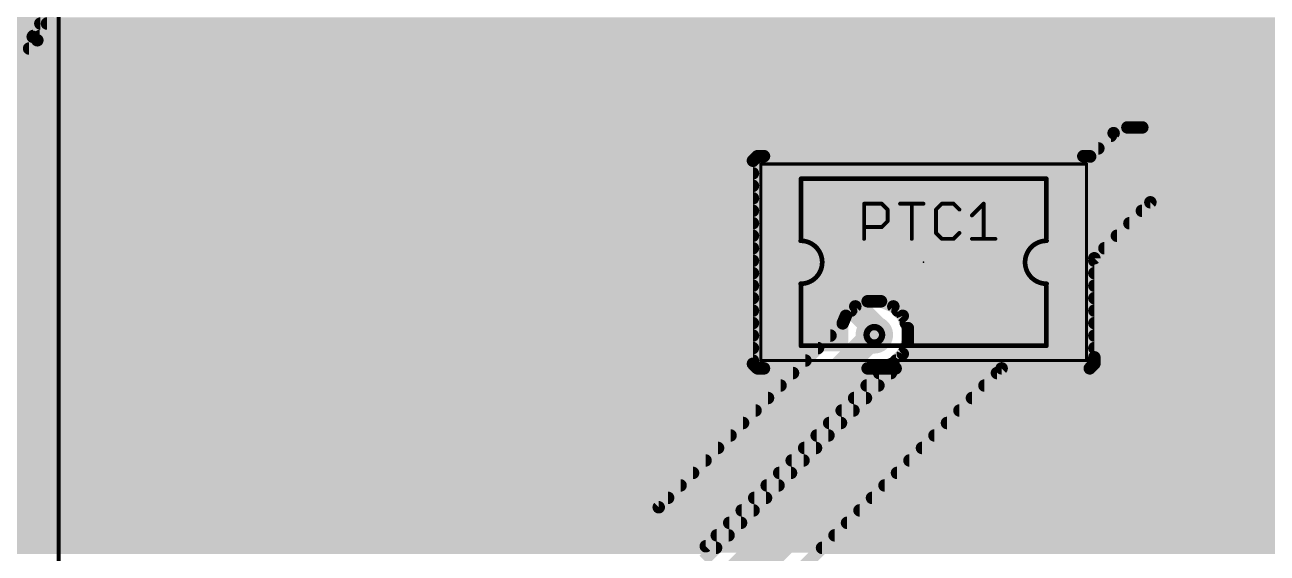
# Model space of a CAD drawing. Extents: x 0 to 10.8, y 0 to 6.1.
# Drawn here: x 6.367 to 7.958, y 2.825 to 3.502 of the extents above; entities that cross this region are included whole.
import ezdxf

# ---------------------------------------------------------------- set-up
doc = ezdxf.new("R2010")
doc.units = 0
for name, color, linetype in [('1', 22, 'CONTINUOUS'), ('116', 253, 'CONTINUOUS'), ('16', 175, 'CONTINUOUS'), ('18', 82, 'CONTINUOUS'), ('21', 253, 'CONTINUOUS'), ('23', 7, 'CONTINUOUS'), ('25', 253, 'CONTINUOUS'), ('29', 253, 'CONTINUOUS'), ('30', 253, 'CONTINUOUS'), ('31', 253, 'CONTINUOUS'), ('41', 22, 'CONTINUOUS'), ('44', 253, 'CONTINUOUS'), ('51', 253, 'CONTINUOUS')]:
    doc.layers.add(name, color=color, linetype=linetype)

# ---------------------------------------------------------------- blocks, each defined once
blk = doc.blocks.new('RECT')
blk.add_solid([(-0.5, -0.5), (0.5, -0.5), (-0.5, 0.5), (0.5, 0.5)])
blk = doc.blocks.new('PIE')
at = {"const_width": 0.5}
blk.add_lwpolyline([(0, -0.25, 1), (0, 0.25, 1), (0, -0.25)], format="xyb", dxfattribs=at)
blk = doc.blocks.new('ROUNDV')
at = {"const_width": 0.5}
blk.add_lwpolyline([(0, -0.25, 1), (0, 0.25, 1), (0, -0.25)], format="xyb", dxfattribs=at)

msp = doc.modelspace()

# ---------------------------------------------------------------- linework, layer by layer
at = {"layer": '1'}
for points, const_width in [([(6.382902, 3.482559), (6.401079, 3.514035)], 0.016), ([(6.39528, 3.504), (8.184047, 3.504)], 0.016), ([(6.357201, 3.456858), (6.382902, 3.482559)], 0.016), ([(6.386043, 3.488), (8.184047, 3.488)], 0.016), ([(6.372343, 3.472), (8.184047, 3.472)], 0.016), ([(6.355713, 3.456), (8.184047, 3.456)], 0.016), ([(6.328008, 3.44), (8.184047, 3.44)], 0.016), ([(5.823693, 3.424), (8.184047, 3.424)], 0.016), ([(5.807693, 3.408), (8.184047, 3.408)], 0.016), ([(5.791693, 3.392), (8.184047, 3.392)], 0.016), ([(5.775693, 3.376), (8.184047, 3.376)], 0.016), ([(7.77915, 3.370854), (7.761508, 3.363547)], 0.016), ([(7.798248, 3.370854), (7.77915, 3.370854)], 0.016), ([(8.184047, 3.370854), (7.798248, 3.370854)], 0.016), ([(5.759693, 3.36), (7.757965, 3.36)], 0.016), ([(7.761508, 3.363547), (7.731469, 3.333504)], 0.016), ([(5.743693, 3.344), (7.741965, 3.344)], 0.016), ([(7.305374, 3.333988), (7.29952, 3.328134)], 0.016), ([(7.313661, 3.333988), (7.305374, 3.333988)], 0.016), ([(7.722697, 3.333988), (7.313661, 3.333988)], 0.016), ([(7.66385, 3.198008), (7.788701, 3.322858)], 0.05), ([(7.730984, 3.333988), (7.722697, 3.333988)], 0.016), ([(7.731469, 3.333504), (7.730984, 3.333988)], 0.016), ([(7.788701, 3.322858), (8.560047, 3.322858)], 0.05), ([(5.727693, 3.328), (7.29952, 3.328)], 0.016), ([(7.29952, 3.328134), (7.29952, 3.067878)], 0.016), ([(5.711693, 3.312), (7.29952, 3.312)], 0.016), ([(5.695693, 3.296), (7.29952, 3.296)], 0.016), ([(5.679693, 3.28), (7.29952, 3.28)], 0.016), ([(7.736839, 3.203118), (7.808583, 3.274858)], 0.016), ([(7.808583, 3.274858), (8.184047, 3.274858)], 0.016), ([(5.663693, 3.264), (7.29952, 3.264)], 0.016), ([(7.79772, 3.264), (8.184047, 3.264)], 0.016), ([(5.647693, 3.248), (7.29952, 3.248)], 0.016), ([(7.78172, 3.248), (8.184047, 3.248)], 0.016), ([(5.631693, 3.232), (7.29952, 3.232)], 0.016), ([(7.76572, 3.232), (8.184047, 3.232)], 0.016), ([(5.615693, 3.216), (7.29952, 3.216)], 0.016), ([(7.66385, 3.175673), (7.66385, 3.198008)], 0.05), ([(7.74972, 3.216), (8.184047, 3.216)], 0.016), ([(5.599693, 3.2), (7.29952, 3.2)], 0.016), ([(7.263764, 2.775587), (7.66385, 3.175673)], 0.05), ([(7.372512, 3.198008), (7.375, 3.195)], 0.032), ([(7.375, 3.195), (7.455, 3.115)], 0.032), ([(7.736839, 3.076165), (7.736839, 3.203118)], 0.016), ([(7.736839, 3.2), (8.184047, 3.2)], 0.016), ([(5.583693, 3.184), (7.29952, 3.184)], 0.016), ([(7.736839, 3.184), (8.184047, 3.184)], 0.016), ([(5.567693, 3.168), (7.29952, 3.168)], 0.016), ([(7.736839, 3.168), (8.184047, 3.168)], 0.016), ([(5.551693, 3.152), (7.29952, 3.152)], 0.016), ([(7.736839, 3.152), (8.184047, 3.152)], 0.016), ([(5.535693, 3.136), (7.29952, 3.136)], 0.016), ([(7.736839, 3.136), (8.184047, 3.136)], 0.016), ([(5.519693, 3.12), (7.29952, 3.12)], 0.016), ([(7.455, 3.115), (7.455, 3.105)], 0.032), ([(7.736839, 3.12), (8.184047, 3.12)], 0.016), ([(5.503693, 3.104), (7.29952, 3.104)], 0.016), ([(7.736839, 3.104), (9.310677, 3.104)], 0.016), ([(5.487693, 3.088), (7.29952, 3.088)], 0.016), ([(7.736839, 3.088), (9.310677, 3.088)], 0.016), ([(5.471693, 3.072), (7.29952, 3.072)], 0.016), ([(7.29952, 3.067878), (7.305374, 3.062024)], 0.016), ([(7.730984, 3.062024), (7.736839, 3.067878)], 0.016), ([(7.736839, 3.067878), (7.736839, 3.076165)], 0.016), ([(7.736839, 3.072), (9.312142, 3.072)], 0.016), ([(5.455693, 3.056), (7.476299, 3.056)], 0.016), ([(7.482323, 3.062024), (7.236571, 2.816276)], 0.016), ([(7.305374, 3.062024), (7.313661, 3.062024)], 0.016), ([(7.31176, 2.755701), (7.618079, 3.062024)], 0.016), ([(7.313661, 3.062024), (7.44639, 3.062024)], 0.016), ([(7.44639, 3.062024), (7.446445, 3.062)], 0.016), ([(7.446445, 3.062), (7.463551, 3.062)], 0.016), ([(7.463551, 3.062), (7.463606, 3.062024)], 0.016), ([(7.463606, 3.062024), (7.482323, 3.062024)], 0.016), ([(7.612055, 3.056), (9.318768, 3.056)], 0.016), ([(7.618079, 3.062024), (7.730984, 3.062024)], 0.016), ([(5.439693, 3.04), (7.460299, 3.04)], 0.016), ([(7.596055, 3.04), (9.329142, 3.04)], 0.016), ([(5.423693, 3.024), (7.444299, 3.024)], 0.016), ([(7.580055, 3.024), (9.345256, 3.024)], 0.016), ([(5.407693, 3.008), (7.428299, 3.008)], 0.016), ([(7.564055, 3.008), (8.394122, 3.008)], 0.016), ([(5.391693, 2.992), (7.412299, 2.992)], 0.016), ([(7.548055, 2.992), (8.367059, 2.992)], 0.016), ([(5.389409, 2.976), (7.396299, 2.976)], 0.016), ([(7.532055, 2.976), (8.351059, 2.976)], 0.016), ([(5.390996, 2.96), (7.380299, 2.96)], 0.016), ([(7.516055, 2.96), (8.337157, 2.96)], 0.016), ([(5.384909, 2.944), (7.364299, 2.944)], 0.016), ([(7.500055, 2.944), (8.327917, 2.944)], 0.016), ([(5.310996, 2.928), (7.348299, 2.928)], 0.016), ([(7.484055, 2.928), (8.319531, 2.928)], 0.016), ([(5.310996, 2.912), (7.332299, 2.912)], 0.016), ([(7.468055, 2.912), (8.315244, 2.912)], 0.016), ([(5.310996, 2.896), (7.316299, 2.896)], 0.016), ([(7.452055, 2.896), (8.310957, 2.896)], 0.016), ([(6.270803, 2.88), (7.300299, 2.88)], 0.016), ([(7.436055, 2.88), (8.310047, 2.88)], 0.016), ([(6.28074, 2.864), (7.284299, 2.864)], 0.016), ([(7.420055, 2.864), (8.310047, 2.864)], 0.016), ([(6.282996, 2.848), (7.268299, 2.848)], 0.016), ([(7.404055, 2.848), (8.311413, 2.848)], 0.016), ([(6.279083, 2.832), (7.252299, 2.832)], 0.016), ([(7.388055, 2.832), (8.315701, 2.832)], 0.016)]:
    msp.add_lwpolyline(points, dxfattribs=dict(at, const_width=const_width))
for points, const_width in [([(6.39528, 3.508, 1), (6.39528, 3.5)], 0.008), ([(6.379438, 3.484559, 1), (6.386365, 3.480559)], 0.008), ([(6.38573, 3.479731, 1), (6.380073, 3.485387)], 0.008), ([(6.386043, 3.492, 1), (6.386043, 3.484)], 0.008), ([(6.372343, 3.476, 1), (6.372343, 3.468)], 0.008), ([(7.77915, 3.374854, 1), (7.77915, 3.366854)], 0.008), ([(7.78068, 3.367159, 1), (7.777619, 3.37455)], 0.008), ([(7.798248, 3.374854, 1), (7.798248, 3.366854)], 0.008), ([(7.798248, 3.366854, 1), (7.798248, 3.374854)], 0.008), ([(7.759977, 3.367243, 1), (7.763039, 3.359852)], 0.008), ([(7.757965, 3.356, 1), (7.757965, 3.364)], 0.008), ([(7.764336, 3.360719, 1), (7.758679, 3.366375)], 0.008), ([(7.305374, 3.337988, 1), (7.305374, 3.329988)], 0.008), ([(7.308202, 3.33116, 1), (7.302546, 3.336817)], 0.008), ([(7.313661, 3.337988, 1), (7.313661, 3.329988)], 0.008), ([(7.313661, 3.329988, 1), (7.313661, 3.337988)], 0.008), ([(7.722697, 3.337988, 1), (7.722697, 3.329988)], 0.008), ([(7.722697, 3.329988, 1), (7.722697, 3.337988)], 0.008), ([(7.733813, 3.336817, 1), (7.728156, 3.33116)], 0.008), ([(7.730984, 3.329988, 1), (7.730984, 3.337988)], 0.008), ([(7.741965, 3.34, 1), (7.741965, 3.348)], 0.008), ([(7.788701, 3.335358, 1), (7.788701, 3.310358)], 0.025), ([(7.79754, 3.314019, 1), (7.779862, 3.331697)], 0.025), ([(7.296691, 3.330962, 1), (7.302348, 3.325305)], 0.008), ([(7.30352, 3.328134, 1), (7.29552, 3.328134)], 0.008), ([(7.29952, 3.324, 1), (7.29952, 3.332)], 0.008), ([(7.72864, 3.336332, 1), (7.734297, 3.330676)], 0.008), ([(7.72864, 3.330676, 1), (7.734297, 3.336332)], 0.008), ([(7.29952, 3.308, 1), (7.29952, 3.316)], 0.008), ([(7.29952, 3.292, 1), (7.29952, 3.3)], 0.008), ([(7.29952, 3.276, 1), (7.29952, 3.284)], 0.008), ([(7.808583, 3.278858, 1), (7.808583, 3.270858)], 0.008), ([(7.811411, 3.27203, 1), (7.805754, 3.277687)], 0.008), ([(7.29952, 3.26, 1), (7.29952, 3.268)], 0.008), ([(7.79772, 3.268, 1), (7.79772, 3.26)], 0.008), ([(7.29952, 3.244, 1), (7.29952, 3.252)], 0.008), ([(7.78172, 3.252, 1), (7.78172, 3.244)], 0.008), ([(7.29952, 3.228, 1), (7.29952, 3.236)], 0.008), ([(7.76572, 3.236, 1), (7.76572, 3.228)], 0.008), ([(7.29952, 3.212, 1), (7.29952, 3.22)], 0.008), ([(7.67635, 3.198008, 1), (7.65135, 3.198008)], 0.025), ([(7.655012, 3.206847, 1), (7.672689, 3.189169)], 0.025), ([(7.74972, 3.22, 1), (7.74972, 3.212)], 0.008), ([(7.29952, 3.196, 1), (7.29952, 3.204)], 0.008), ([(7.378676, 3.203107, 1), (7.366348, 3.192909)], 0.016), ([(7.380657, 3.200657, 1), (7.369343, 3.189343)], 0.016), ([(7.368836, 3.189901, 1), (7.381164, 3.200099)], 0.016), ([(7.672689, 3.166834, 1), (7.655012, 3.184512)], 0.025), ([(7.73401, 3.205947, 1), (7.739667, 3.20029)], 0.008), ([(7.740839, 3.203118, 1), (7.732839, 3.203118)], 0.008), ([(7.736839, 3.204, 1), (7.736839, 3.196)], 0.008), ([(7.29952, 3.18, 1), (7.29952, 3.188)], 0.008), ([(7.65135, 3.175673, 1), (7.67635, 3.175673)], 0.025), ([(7.736839, 3.188, 1), (7.736839, 3.18)], 0.008), ([(7.29952, 3.164, 1), (7.29952, 3.172)], 0.008), ([(7.736839, 3.172, 1), (7.736839, 3.164)], 0.008), ([(7.29952, 3.148, 1), (7.29952, 3.156)], 0.008), ([(7.736839, 3.156, 1), (7.736839, 3.148)], 0.008), ([(7.29952, 3.132, 1), (7.29952, 3.14)], 0.008), ([(7.736839, 3.14, 1), (7.736839, 3.132)], 0.008), ([(7.29952, 3.116, 1), (7.29952, 3.124)], 0.008), ([(7.463, 3.115, 1), (7.447, 3.115)], 0.016), ([(7.449343, 3.109343, 1), (7.460657, 3.120657)], 0.016), ([(7.736839, 3.124, 1), (7.736839, 3.116)], 0.008), ([(7.29952, 3.1, 1), (7.29952, 3.108)], 0.008), ([(7.447, 3.105, 1), (7.463, 3.105)], 0.016), ([(7.736839, 3.108, 1), (7.736839, 3.1)], 0.008), ([(7.29952, 3.084, 1), (7.29952, 3.092)], 0.008), ([(7.736839, 3.092, 1), (7.736839, 3.084)], 0.008), ([(7.302348, 3.070706, 1), (7.296691, 3.06505)], 0.008), ([(7.29552, 3.067878, 1), (7.30352, 3.067878)], 0.008), ([(7.29952, 3.068, 1), (7.29952, 3.076)], 0.008), ([(7.740839, 3.076165, 1), (7.732839, 3.076165)], 0.008), ([(7.732839, 3.076165, 1), (7.740839, 3.076165)], 0.008), ([(7.736839, 3.076, 1), (7.736839, 3.068)], 0.008), ([(7.732839, 3.067878, 1), (7.740839, 3.067878)], 0.008), ([(7.739667, 3.06505, 1), (7.73401, 3.070706)], 0.008), ([(7.305374, 3.066024, 1), (7.305374, 3.058024)], 0.008), ([(7.302546, 3.059195, 1), (7.308202, 3.064852)], 0.008), ([(7.313661, 3.066024, 1), (7.313661, 3.058024)], 0.008), ([(7.313661, 3.058024, 1), (7.313661, 3.066024)], 0.008), ([(7.447965, 3.0657, 1), (7.444814, 3.058347)], 0.008), ([(7.446445, 3.066, 1), (7.446445, 3.058)], 0.008), ([(7.444869, 3.058323, 1), (7.448021, 3.065677)], 0.008), ([(7.44639, 3.058024, 1), (7.44639, 3.066024)], 0.008), ([(7.461976, 3.065677, 1), (7.465127, 3.058323)], 0.008), ([(7.463606, 3.066024, 1), (7.463606, 3.058024)], 0.008), ([(7.465182, 3.058347, 1), (7.462031, 3.0657)], 0.008), ([(7.463551, 3.058, 1), (7.463551, 3.066)], 0.008), ([(7.476299, 3.052, 1), (7.476299, 3.06)], 0.008), ([(7.485151, 3.059195, 1), (7.479494, 3.064852)], 0.008), ([(7.482323, 3.058024, 1), (7.482323, 3.066024)], 0.008), ([(7.612055, 3.06, 1), (7.612055, 3.052)], 0.008), ([(7.618079, 3.066024, 1), (7.618079, 3.058024)], 0.008), ([(7.620907, 3.059195, 1), (7.61525, 3.064852)], 0.008), ([(7.728156, 3.064852, 1), (7.733813, 3.059195)], 0.008), ([(7.730984, 3.058024, 1), (7.730984, 3.066024)], 0.008), ([(7.460299, 3.036, 1), (7.460299, 3.044)], 0.008), ([(7.596055, 3.044, 1), (7.596055, 3.036)], 0.008), ([(7.444299, 3.02, 1), (7.444299, 3.028)], 0.008), ([(7.580055, 3.028, 1), (7.580055, 3.02)], 0.008), ([(7.428299, 3.004, 1), (7.428299, 3.012)], 0.008), ([(7.564055, 3.012, 1), (7.564055, 3.004)], 0.008), ([(7.412299, 2.988, 1), (7.412299, 2.996)], 0.008), ([(7.548055, 2.996, 1), (7.548055, 2.988)], 0.008), ([(7.396299, 2.972, 1), (7.396299, 2.98)], 0.008), ([(7.532055, 2.98, 1), (7.532055, 2.972)], 0.008), ([(7.380299, 2.956, 1), (7.380299, 2.964)], 0.008), ([(7.516055, 2.964, 1), (7.516055, 2.956)], 0.008), ([(7.364299, 2.94, 1), (7.364299, 2.948)], 0.008), ([(7.500055, 2.948, 1), (7.500055, 2.94)], 0.008), ([(7.348299, 2.924, 1), (7.348299, 2.932)], 0.008), ([(7.484055, 2.932, 1), (7.484055, 2.924)], 0.008), ([(7.332299, 2.908, 1), (7.332299, 2.916)], 0.008), ([(7.468055, 2.916, 1), (7.468055, 2.908)], 0.008), ([(7.316299, 2.892, 1), (7.316299, 2.9)], 0.008), ([(7.452055, 2.9, 1), (7.452055, 2.892)], 0.008), ([(7.300299, 2.876, 1), (7.300299, 2.884)], 0.008), ([(7.436055, 2.884, 1), (7.436055, 2.876)], 0.008), ([(7.284299, 2.86, 1), (7.284299, 2.868)], 0.008), ([(7.420055, 2.868, 1), (7.420055, 2.86)], 0.008), ([(7.268299, 2.844, 1), (7.268299, 2.852)], 0.008), ([(7.404055, 2.852, 1), (7.404055, 2.844)], 0.008), ([(7.252299, 2.828, 1), (7.252299, 2.836)], 0.008), ([(7.388055, 2.836, 1), (7.388055, 2.828)], 0.008)]:
    msp.add_lwpolyline(points, format="xyb", dxfattribs=dict(at, const_width=const_width))
at = {"layer": '116', "const_width": 0.008071}
msp.add_lwpolyline([(7.455, 3.095079, 1), (7.455, 3.114921, 1), (7.455, 3.095079)], format="xyb", dxfattribs=at)
at = {"layer": '16'}
for points, const_width in [([(6.377004, 3.487083), (6.394209, 3.516882)], 0.016), ([(6.386768, 3.504), (8.184047, 3.504)], 0.016), ([(6.352677, 3.462756), (6.377004, 3.487083)], 0.016), ([(6.377531, 3.488), (8.184047, 3.488)], 0.016), ([(6.361921, 3.472), (8.184047, 3.472)], 0.016), ([(6.340972, 3.456), (8.184047, 3.456)], 0.016), ([(6.302161, 3.44), (8.184047, 3.44)], 0.016), ([(4.86115, 3.424), (8.184047, 3.424)], 0.016), ([(4.87715, 3.408), (8.184047, 3.408)], 0.016), ([(4.89315, 3.392), (8.184047, 3.392)], 0.016), ([(4.90915, 3.376), (8.184047, 3.376)], 0.016), ([(4.92515, 3.36), (8.184047, 3.36)], 0.016), ([(4.94115, 3.344), (8.184047, 3.344)], 0.016), ([(4.95715, 3.328), (8.184047, 3.328)], 0.016), ([(4.97315, 3.312), (8.184047, 3.312)], 0.016), ([(4.98915, 3.296), (8.184047, 3.296)], 0.016), ([(5.00515, 3.28), (8.184047, 3.28)], 0.016), ([(5.02115, 3.264), (8.184047, 3.264)], 0.016), ([(5.03715, 3.248), (8.184047, 3.248)], 0.016), ([(5.05315, 3.232), (8.184047, 3.232)], 0.016), ([(5.06915, 3.216), (8.184047, 3.216)], 0.016), ([(5.08515, 3.2), (8.184047, 3.2)], 0.016), ([(5.10115, 3.184), (8.184047, 3.184)], 0.016), ([(5.11715, 3.168), (8.184047, 3.168)], 0.016), ([(5.13315, 3.152), (8.184047, 3.152)], 0.016), ([(7.446445, 3.147996), (7.430642, 3.141449)], 0.016), ([(7.463551, 3.147996), (7.446445, 3.147996)], 0.016), ([(7.479354, 3.141449), (7.463551, 3.147996)], 0.016), ([(5.14915, 3.136), (7.425193, 3.136)], 0.016), ([(7.418547, 3.129354), (7.414547, 3.119701)], 0.016), ([(7.430642, 3.141449), (7.418547, 3.129354)], 0.016), ([(7.491449, 3.129354), (7.479354, 3.141449)], 0.016), ([(7.484803, 3.136), (8.184047, 3.136)], 0.016), ([(7.497996, 3.113551), (7.491449, 3.129354)], 0.016), ([(5.16515, 3.12), (7.414673, 3.12)], 0.016), ([(7.414547, 3.119701), (7.178843, 2.883996)], 0.016), ([(7.455, 3.105), (7.195, 2.845)], 0.032), ([(7.495327, 3.12), (8.184047, 3.12)], 0.016), ([(7.497996, 3.096445), (7.497996, 3.113551)], 0.016), ([(5.18115, 3.104), (7.398846, 3.104)], 0.016), ([(7.491449, 3.080642), (7.497996, 3.096445)], 0.016), ([(7.497996, 3.104), (8.184047, 3.104)], 0.016), ([(5.19715, 3.088), (7.382846, 3.088)], 0.016), ([(7.479354, 3.068547), (7.491449, 3.080642)], 0.016), ([(7.494496, 3.088), (8.184047, 3.088)], 0.016), ([(5.51815, 3.072), (7.366846, 3.072)], 0.016), ([(7.239146, 2.833996), (7.469701, 3.064547)], 0.016), ([(7.469701, 3.064547), (7.479354, 3.068547)], 0.016), ([(7.482807, 3.072), (8.184047, 3.072)], 0.016), ([(5.53415, 3.056), (7.350846, 3.056)], 0.016), ([(7.46115, 3.056), (8.184047, 3.056)], 0.016), ([(5.55015, 3.04), (7.334846, 3.04)], 0.016), ([(7.44515, 3.04), (8.184047, 3.04)], 0.016), ([(5.56615, 3.024), (7.318846, 3.024)], 0.016), ([(7.42915, 3.024), (8.184047, 3.024)], 0.016), ([(5.58215, 3.008), (7.302846, 3.008)], 0.016), ([(7.41315, 3.008), (8.184047, 3.008)], 0.016), ([(5.59815, 2.992), (7.286846, 2.992)], 0.016), ([(7.39715, 2.992), (8.184047, 2.992)], 0.016), ([(5.61415, 2.976), (7.270846, 2.976)], 0.016), ([(7.38115, 2.976), (8.184047, 2.976)], 0.016), ([(5.63015, 2.96), (7.254846, 2.96)], 0.016), ([(7.36515, 2.96), (8.184047, 2.96)], 0.016), ([(5.64615, 2.944), (7.238846, 2.944)], 0.016), ([(7.34915, 2.944), (10.26387, 2.944)], 0.016), ([(5.66215, 2.928), (7.222846, 2.928)], 0.016), ([(7.33315, 2.928), (10.754087, 2.928)], 0.016), ([(5.67815, 2.912), (7.206846, 2.912)], 0.016), ([(7.31715, 2.912), (10.754087, 2.912)], 0.016), ([(5.69415, 2.896), (7.190846, 2.896)], 0.016), ([(7.30115, 2.896), (10.342264, 2.896)], 0.016), ([(7.178843, 2.883996), (6.266807, 2.883996)], 0.016), ([(7.28515, 2.88), (10.319701, 2.88)], 0.016), ([(7.26915, 2.864), (10.305335, 2.864)], 0.016), ([(7.195, 2.845), (6.245, 2.845)], 0.032), ([(7.25315, 2.848), (10.296098, 2.848)], 0.016), ([(9.117756, 2.833996), (7.239146, 2.833996)], 0.016)]:
    msp.add_lwpolyline(points, dxfattribs=dict(at, const_width=const_width))
for points, const_width in [([(6.386768, 3.508, 1), (6.386768, 3.5)], 0.008), ([(6.37354, 3.489083, 1), (6.380468, 3.485083)], 0.008), ([(6.377531, 3.492, 1), (6.377531, 3.484)], 0.008), ([(6.379832, 3.484254, 1), (6.374176, 3.489911)], 0.008), ([(7.446445, 3.151996, 1), (7.446445, 3.143996)], 0.008), ([(7.447976, 3.144301, 1), (7.444914, 3.151691)], 0.008), ([(7.465082, 3.151691, 1), (7.46202, 3.144301)], 0.008), ([(7.463551, 3.143996, 1), (7.463551, 3.151996)], 0.008), ([(7.415719, 3.132183, 1), (7.421376, 3.126526)], 0.008), ([(7.422243, 3.127823, 1), (7.414852, 3.130886)], 0.008), ([(7.425193, 3.132, 1), (7.425193, 3.14)], 0.008), ([(7.429111, 3.145144, 1), (7.432173, 3.137753)], 0.008), ([(7.43347, 3.13862, 1), (7.427813, 3.144277)], 0.008), ([(7.482183, 3.144277, 1), (7.476526, 3.13862)], 0.008), ([(7.477823, 3.137753, 1), (7.480885, 3.145144)], 0.008), ([(7.484803, 3.14, 1), (7.484803, 3.132)], 0.008), ([(7.495144, 3.130885, 1), (7.487753, 3.127823)], 0.008), ([(7.48862, 3.126526, 1), (7.494277, 3.132183)], 0.008), ([(7.410852, 3.121232, 1), (7.418243, 3.11817)], 0.008), ([(7.417376, 3.116872, 1), (7.411719, 3.122529)], 0.008), ([(7.414673, 3.116, 1), (7.414673, 3.124)], 0.008), ([(7.460657, 3.099343, 1), (7.449343, 3.110657)], 0.016), ([(7.495327, 3.124, 1), (7.495327, 3.116)], 0.008), ([(7.501996, 3.113551, 1), (7.493996, 3.113551)], 0.008), ([(7.494301, 3.11202, 1), (7.501691, 3.115082)], 0.008), ([(7.398846, 3.1, 1), (7.398846, 3.108)], 0.008), ([(7.497996, 3.108, 1), (7.497996, 3.1)], 0.008), ([(7.501691, 3.094914, 1), (7.494301, 3.097976)], 0.008), ([(7.382846, 3.084, 1), (7.382846, 3.092)], 0.008), ([(7.494277, 3.077813, 1), (7.48862, 3.08347)], 0.008), ([(7.494496, 3.092, 1), (7.494496, 3.084)], 0.008), ([(7.493996, 3.096445, 1), (7.501996, 3.096445)], 0.008), ([(7.366846, 3.068, 1), (7.366846, 3.076)], 0.008), ([(7.46817, 3.068243, 1), (7.471232, 3.060852)], 0.008), ([(7.472529, 3.061719, 1), (7.466872, 3.067376)], 0.008), ([(7.476526, 3.071376, 1), (7.482183, 3.065719)], 0.008), ([(7.480886, 3.064852, 1), (7.477823, 3.072243)], 0.008), ([(7.482807, 3.076, 1), (7.482807, 3.068)], 0.008), ([(7.487753, 3.082173, 1), (7.495144, 3.079111)], 0.008), ([(7.350846, 3.052, 1), (7.350846, 3.06)], 0.008), ([(7.46115, 3.06, 1), (7.46115, 3.052)], 0.008), ([(7.334846, 3.036, 1), (7.334846, 3.044)], 0.008), ([(7.44515, 3.044, 1), (7.44515, 3.036)], 0.008), ([(7.318846, 3.02, 1), (7.318846, 3.028)], 0.008), ([(7.42915, 3.028, 1), (7.42915, 3.02)], 0.008), ([(7.302846, 3.004, 1), (7.302846, 3.012)], 0.008), ([(7.41315, 3.012, 1), (7.41315, 3.004)], 0.008), ([(7.286846, 2.988, 1), (7.286846, 2.996)], 0.008), ([(7.39715, 2.996, 1), (7.39715, 2.988)], 0.008), ([(7.270846, 2.972, 1), (7.270846, 2.98)], 0.008), ([(7.38115, 2.98, 1), (7.38115, 2.972)], 0.008), ([(7.254846, 2.956, 1), (7.254846, 2.964)], 0.008), ([(7.36515, 2.964, 1), (7.36515, 2.956)], 0.008), ([(7.238846, 2.94, 1), (7.238846, 2.948)], 0.008), ([(7.34915, 2.948, 1), (7.34915, 2.94)], 0.008), ([(7.222846, 2.924, 1), (7.222846, 2.932)], 0.008), ([(7.33315, 2.932, 1), (7.33315, 2.924)], 0.008), ([(7.206846, 2.908, 1), (7.206846, 2.916)], 0.008), ([(7.31715, 2.916, 1), (7.31715, 2.908)], 0.008), ([(7.190846, 2.892, 1), (7.190846, 2.9)], 0.008), ([(7.30115, 2.9, 1), (7.30115, 2.892)], 0.008), ([(7.176014, 2.886824, 1), (7.181671, 2.881168)], 0.008), ([(7.178843, 2.879996, 1), (7.178843, 2.887996)], 0.008), ([(7.28515, 2.884, 1), (7.28515, 2.876)], 0.008), ([(7.26915, 2.868, 1), (7.26915, 2.86)], 0.008), ([(7.189343, 2.850657, 1), (7.200657, 2.839343)], 0.016), ([(7.195, 2.837, 1), (7.195, 2.853)], 0.016), ([(7.25315, 2.852, 1), (7.25315, 2.844)], 0.008), ([(7.236317, 2.836825, 1), (7.241974, 2.831168)], 0.008), ([(7.239146, 2.837996, 1), (7.239146, 2.829996)], 0.008)]:
    msp.add_lwpolyline(points, format="xyb", dxfattribs=dict(at, const_width=const_width))
at = {"layer": '21'}
for points, const_width in [([(6.410236, 3.705118), (6.410236, 0.358661)], 0.005), ([(7.439835, 3.305094), (7.596528, 3.305094)], 0.006), ([(7.596528, 3.090921), (7.439835, 3.090921)], 0.006)]:
    msp.add_lwpolyline(points, dxfattribs=dict(at, const_width=const_width))
at = {"layer": '21', "const_width": 0.003}
for points in [[(7.439835, 3.306594, 1), (7.439835, 3.303594)], [(7.596528, 3.303594, 1), (7.596528, 3.306594)], [(7.439835, 3.092421, 1), (7.439835, 3.089421)], [(7.596528, 3.089421, 1), (7.596528, 3.092421)]]:
    msp.add_lwpolyline(points, format="xyb", dxfattribs=at)
at = {"layer": '23'}
msp.add_point((7.518181, 3.198008), dxfattribs=at)
at = {"layer": '25', "const_width": 0.005}
for points in [[(7.441941, 3.228067), (7.441941, 3.273102)], [(7.441941, 3.273102), (7.464457, 3.273102)], [(7.464457, 3.273102), (7.471965, 3.265598)], [(7.471965, 3.265598), (7.471965, 3.250583)], [(7.487976, 3.273102), (7.518, 3.273102)], [(7.502988, 3.228067), (7.502988, 3.273102)], [(7.541516, 3.273102), (7.534012, 3.265598)], [(7.534012, 3.265598), (7.534012, 3.235571)], [(7.556528, 3.273102), (7.541516, 3.273102)], [(7.564035, 3.265598), (7.556528, 3.273102)], [(7.580047, 3.258091), (7.595059, 3.273102)], [(7.595059, 3.273102), (7.595059, 3.228067)], [(7.471965, 3.250583), (7.464457, 3.243079)], [(7.464457, 3.243079), (7.441941, 3.243079)], [(7.534012, 3.235571), (7.541516, 3.228067)], [(7.541516, 3.228067), (7.556528, 3.228067)], [(7.556528, 3.228067), (7.564035, 3.235571)], [(7.580047, 3.228067), (7.610071, 3.228067)]]:
    msp.add_lwpolyline(points, dxfattribs=at)
at = {"layer": '25', "const_width": 0.0025}
for points in [[(7.443191, 3.273102, 1), (7.440691, 3.273102)], [(7.441941, 3.274352, 1), (7.441941, 3.271852)], [(7.46534, 3.273986, 1), (7.463573, 3.272218)], [(7.464457, 3.271852, 1), (7.464457, 3.274352)], [(7.473215, 3.265598, 1), (7.470715, 3.265598)], [(7.471081, 3.264714, 1), (7.472848, 3.266483)], [(7.487976, 3.274352, 1), (7.487976, 3.271852)], [(7.504238, 3.273102, 1), (7.501738, 3.273102)], [(7.518, 3.271852, 1), (7.518, 3.274352)], [(7.535262, 3.265598, 1), (7.532762, 3.265598)], [(7.533128, 3.266482, 1), (7.534896, 3.264715)], [(7.541516, 3.274352, 1), (7.541516, 3.271852)], [(7.5424, 3.272218, 1), (7.540632, 3.273986)], [(7.557411, 3.273986, 1), (7.555644, 3.272218)], [(7.556528, 3.271852, 1), (7.556528, 3.274352)], [(7.563152, 3.264714, 1), (7.564919, 3.266483)], [(7.596309, 3.273102, 1), (7.593809, 3.273102)], [(7.595943, 3.272218, 1), (7.594175, 3.273986)], [(7.470715, 3.250583, 1), (7.473215, 3.250583)], [(7.472848, 3.249699, 1), (7.471081, 3.251467)], [(7.579163, 3.258974, 1), (7.580931, 3.257207)], [(7.441941, 3.244329, 1), (7.441941, 3.241829)], [(7.463573, 3.243963, 1), (7.46534, 3.242195)], [(7.464457, 3.241829, 1), (7.464457, 3.244329)], [(7.534896, 3.236455, 1), (7.533128, 3.234687)], [(7.532762, 3.235571, 1), (7.535262, 3.235571)], [(7.541516, 3.229317, 1), (7.541516, 3.226817)], [(7.556528, 3.226817, 1), (7.556528, 3.229317)], [(7.564919, 3.234687, 1), (7.563152, 3.236455)], [(7.580047, 3.229317, 1), (7.580047, 3.226817)], [(7.610071, 3.226817, 1), (7.610071, 3.229317)], [(7.440691, 3.228067, 1), (7.443191, 3.228067)], [(7.501738, 3.228067, 1), (7.504238, 3.228067)], [(7.540632, 3.227183, 1), (7.5424, 3.228951)], [(7.555644, 3.228951, 1), (7.557411, 3.227183)], [(7.593809, 3.228067, 1), (7.596309, 3.228067)]]:
    msp.add_lwpolyline(points, format="xyb", dxfattribs=at)
at = {"layer": '41', "const_width": 0.004}
for points in [[(7.30952, 3.323992), (7.726843, 3.323992)], [(7.30952, 3.072024), (7.30952, 3.323992)], [(7.726843, 3.323992), (7.726843, 3.072024)], [(7.726843, 3.072024), (7.30952, 3.072024)]]:
    msp.add_lwpolyline(points, dxfattribs=at)
at = {"layer": '41', "const_width": 0.002}
for points in [[(7.30952, 3.324992, 1), (7.30952, 3.322992)], [(7.31052, 3.323992, 1), (7.30852, 3.323992)], [(7.727843, 3.323992, 1), (7.725843, 3.323992)], [(7.726843, 3.322992, 1), (7.726843, 3.324992)], [(7.30952, 3.073024, 1), (7.30952, 3.071024)], [(7.30852, 3.072024, 1), (7.31052, 3.072024)], [(7.725843, 3.072024, 1), (7.727843, 3.072024)], [(7.726843, 3.071024, 1), (7.726843, 3.073024)]]:
    msp.add_lwpolyline(points, format="xyb", dxfattribs=at)
at = {"layer": '44'}
msp.add_circle((7.455, 3.105), 0.012, dxfattribs=at)
at = {"layer": '51', "const_width": 0.006}
for points in [[(7.361094, 3.305094), (7.675268, 3.305094)], [(7.361094, 3.228717), (7.361094, 3.305094)], [(7.675268, 3.305094), (7.675268, 3.228717)], [(7.361094, 3.090921), (7.361094, 3.167299)], [(7.675268, 3.167299), (7.675268, 3.090921)], [(7.675268, 3.090921), (7.361094, 3.090921)]]:
    msp.add_lwpolyline(points, dxfattribs=at)
at = {"layer": '51'}
for points, const_width in [([(7.361094, 3.306594, 1), (7.361094, 3.303594)], 0.003), ([(7.362594, 3.305094, 1), (7.359594, 3.305094)], 0.003), ([(7.676768, 3.305094, 1), (7.673768, 3.305094)], 0.003), ([(7.675268, 3.303594, 1), (7.675268, 3.306594)], 0.003), ([(7.360701, 3.170449, 1), (7.360701, 3.225567)], 0.006), ([(7.360701, 3.227067, 1), (7.360701, 3.224067)], 0.003), ([(7.359594, 3.228717, 1), (7.362594, 3.228717)], 0.003), ([(7.675661, 3.225567, 1), (7.675661, 3.170449)], 0.006), ([(7.673768, 3.228717, 1), (7.676768, 3.228717)], 0.003), ([(7.675661, 3.224067, 1), (7.675661, 3.227067)], 0.003), ([(7.360701, 3.171949, 1), (7.360701, 3.168949)], 0.003), ([(7.362594, 3.167299, 1), (7.359594, 3.167299)], 0.003), ([(7.676768, 3.167299, 1), (7.673768, 3.167299)], 0.003), ([(7.675661, 3.168949, 1), (7.675661, 3.171949)], 0.003), ([(7.361094, 3.092421, 1), (7.361094, 3.089421)], 0.003), ([(7.359594, 3.090921, 1), (7.362594, 3.090921)], 0.003), ([(7.673768, 3.090921, 1), (7.676768, 3.090921)], 0.003), ([(7.675268, 3.089421, 1), (7.675268, 3.092421)], 0.003)]:
    msp.add_lwpolyline(points, format="xyb", dxfattribs=dict(at, const_width=const_width))

# ---------------------------------------------------------------- block references
at = {"layer": '1'}
for name, p, xscale, yscale in [('PIE', (6.272441, 3.567323), 0.244094, 0.244094), ('RECT', (7.372512, 3.198008), 0.090551, 0.220472), ('RECT', (7.66385, 3.198008), 0.090551, 0.220472)]:
    msp.add_blockref(name, p, dxfattribs=dict(at, xscale=xscale, yscale=yscale))
at = {"layer": '18', "xscale": 0.04, "yscale": 0.04}
msp.add_blockref('ROUNDV', (7.455, 3.105), dxfattribs=at)
msp.add_blockref('ROUNDV', (7.455, 3.105), dxfattribs=at)
at = {"layer": '29'}
for name, p, xscale, yscale in [('PIE', (6.272441, 3.567323), 0.252094, 0.252094), ('RECT', (7.372512, 3.198008), 0.098551, 0.228472), ('RECT', (7.66385, 3.198008), 0.098551, 0.228472), ('ROUNDV', (7.455, 3.105), 0.048, 0.048)]:
    msp.add_blockref(name, p, dxfattribs=dict(at, xscale=xscale, yscale=yscale))
at = {"layer": '30', "xscale": 0.048, "yscale": 0.048}
msp.add_blockref('ROUNDV', (7.455, 3.105), dxfattribs=at)
at = {"layer": '31'}
for name, p, xscale, yscale in [('PIE', (6.272441, 3.567323), 0.244094, 0.244094), ('RECT', (7.372512, 3.198008), 0.090551, 0.220472), ('RECT', (7.66385, 3.198008), 0.090551, 0.220472)]:
    msp.add_blockref(name, p, dxfattribs=dict(at, xscale=xscale, yscale=yscale))
at = {"layer": '51', "xscale": 0.362205, "yscale": 0.314961, "rotation": 90}
msp.add_blockref('RECT', (6.252756, 3.21811), dxfattribs=at)

doc.saveas('drawing.dxf')
